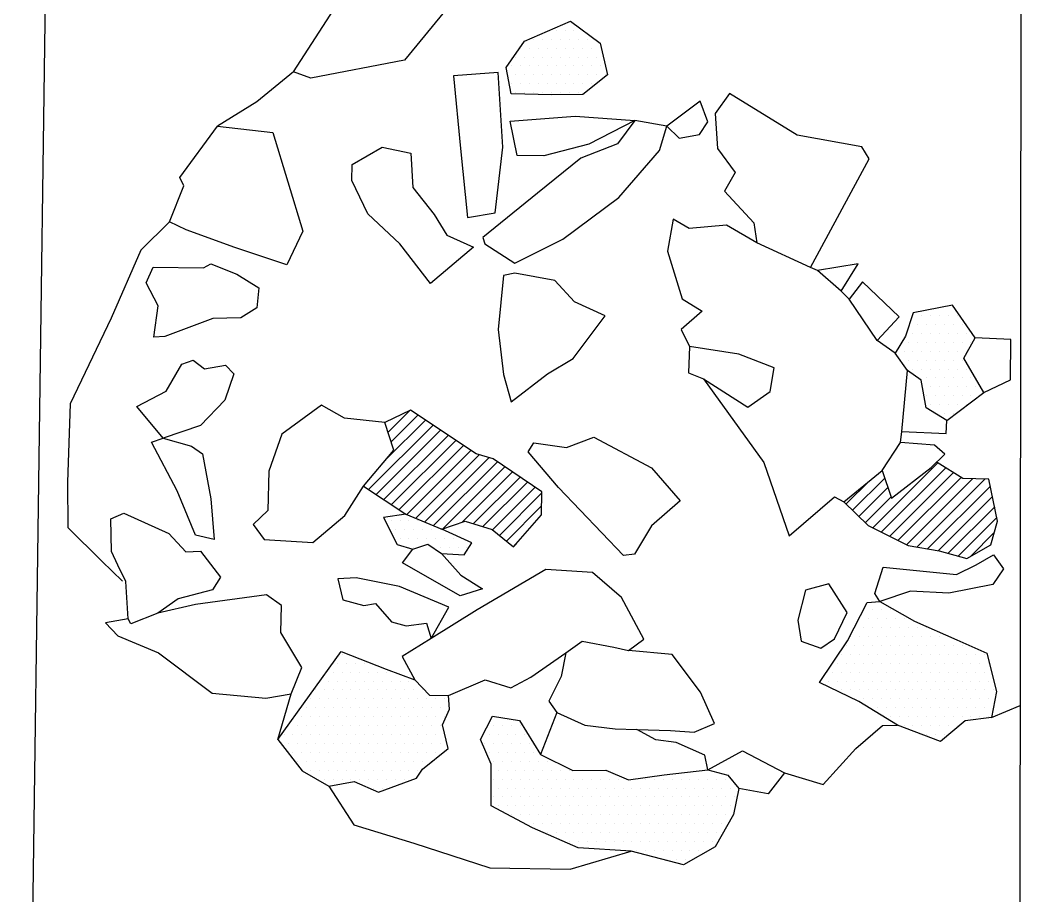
# Model space of a CAD drawing. Header units: metres. Extents: x 0.1 to 1.5, y -16.9 to -13.12.
# Drawn here: x 0.099 to 1.503, y -15.539 to -14.311 of the extents above; entities that cross this region are included whole.
import ezdxf

# ---------------------------------------------------------------- set-up
doc = ezdxf.new("R2010")
doc.units = ezdxf.units.M
doc.header["$LTSCALE"] = 25
doc.header["$MEASUREMENT"] = 0
doc.linetypes.add('STRICHPUNKTX2', pattern=[2, 1, -0.5, 0, -0.5])
doc.layers.get('0').update_dxf_attribs({"linetype": 'CONTINUOUS'})
for name, color, linetype in [('BEFUND', 1, 'CONTINUOUS'), ('BEFUNDSCHRAFF', 1, 'CONTINUOUS'), ('FEUER', 1, 'CONTINUOUS'), ('GRABUNGSGRENZE', 3, 'STRICHPUNKTX2'), ('STEINE', 4, 'CONTINUOUS'), ('STEINESCHRAFF', 4, 'CONTINUOUS')]:
    doc.layers.add(name, color=color, linetype=linetype)

# ---------------------------------------------------------------- blocks, each defined once
blk = doc.blocks.new('*X1')
at = {"color": 0}
for p, q in [((61.46, -1488.87), (64.52, -1485.81)), ((61.9, -1490.2), (65.62, -1486.48)), ((58.73, -1496.9), (67.75, -1487.89)), ((61.02, -1487.54), (61.08, -1487.48)), ((61.16, -1492.7), (66.68, -1487.18)), ((59.8, -1497.61), (68.81, -1488.59)), ((60.86, -1498.31), (69.87, -1489.3)), ((61.93, -1499.01), (70.93, -1490)), ((62.99, -1499.71), (72, -1490.71)), ((64.08, -1500.4), (73.06, -1491.41)), ((65.33, -1500.92), (74.22, -1492.03)), ((66.58, -1501.43), (75.58, -1492.43)), ((67.83, -1501.95), (76.77, -1493.01)), ((69.16, -1502.38), (77.83, -1493.72)), ((129.37, -1502.28), (138.49, -1493.16)), ((71.85, -1501.46), (78.88, -1494.43)), ((130.55, -1502.87), (139.58, -1493.84)), ((131.72, -1503.46), (140.66, -1494.52)), ((73.4, -1501.68), (79.94, -1495.14)), ((74.75, -1502.1), (81, -1495.85)), ((125.65, -1498.92), (128.94, -1495.64)), ((126.54, -1499.8), (131.04, -1495.31)), ((132.9, -1504.05), (141.75, -1495.2)), ((134.08, -1504.64), (143.33, -1495.39)), ((135.53, -1504.96), (145.05, -1495.44)), ((137.04, -1505.21), (145.84, -1496.41)), ((76.08, -1502.54), (82.05, -1496.56)), ((77.05, -1503.33), (83, -1497.38)), ((127.43, -1500.68), (131.49, -1496.62)), ((138.56, -1505.46), (146.15, -1497.88)), ((78.03, -1504.12), (82.97, -1499.18)), ((128.32, -1501.56), (131.94, -1497.94)), ((139.95, -1505.84), (146.45, -1499.34)), ((141.34, -1506.22), (146.76, -1500.8)), ((143.09, -1506.24), (146.39, -1502.94)), ((79, -1504.92), (79.38, -1504.54)), ((33.36, -1621.27), (37.57, -1617.06)), ((32.49, -1620.38), (35.4, -1617.47)), ((34.25, -1622.15), (38.16, -1618.23)), ((35.62, -1622.55), (38.75, -1619.41)), ((26.64, -1626.22), (30.54, -1622.33)), ((36.99, -1622.94), (37.59, -1622.34)), ((27.89, -1626.74), (30.88, -1623.75)), ((25.54, -1625.55), (25.9, -1625.19)), ((30.41, -1625.98), (31.23, -1625.17)), ((48.95, -1626.9), (50.39, -1625.46)), ((46.8, -1630.81), (51.12, -1626.49)), ((47.22, -1632.16), (51.85, -1627.53)), ((47.64, -1633.51), (52.58, -1628.56)), ((48.52, -1634.4), (53.31, -1629.6)), ((50.24, -1634.44), (54.05, -1630.64)), ((53.8, -1632.64), (54.78, -1631.67)), ((41.86, -1633.98), (42.54, -1633.3)), ((42.36, -1635.25), (43.74, -1633.87)), ((42.87, -1636.51), (44.4, -1634.97)), ((76.94, -1637.8), (79.4, -1635.33)), ((76.98, -1635.98), (78.63, -1634.33)), ((43.34, -1637.81), (45.07, -1636.08)), ((77.4, -1639.1), (80.17, -1636.33)), ((43.74, -1639.17), (45.74, -1637.18)), ((45, -1639.68), (46.4, -1638.28)), ((78.13, -1640.14), (80.94, -1637.33)), ((78.86, -1641.18), (80.79, -1639.25)), ((79.58, -1642.22), (80.62, -1641.18)), ((80.31, -1643.27), (80.46, -1643.11)), ((12.97, -1659.33), (16.82, -1655.49)), ((13.08, -1657.46), (14.06, -1656.48)), ((12.87, -1661.2), (16.32, -1657.75)), ((13.35, -1662.5), (15.83, -1660.01)), ((15.15, -1662.46), (15.33, -1662.28))]:
    blk.add_line(p, q, dxfattribs=at)
blk = doc.blocks.new('*X3')
at = {"color": 0}
for p, q in [((85, -1432.5), (85, -1432.5)), ((86.25, -1432.5), (86.25, -1432.5)), ((87.5, -1432.5), (87.5, -1432.5)), ((81.875, -1433.75), (81.875, -1433.75)), ((83.125, -1433.75), (83.125, -1433.75)), ((84.375, -1433.75), (84.375, -1433.75)), ((85.625, -1433.75), (85.625, -1433.75)), ((86.875, -1433.75), (86.875, -1433.75)), ((88.125, -1433.75), (88.125, -1433.75)), ((89.375, -1433.75), (89.375, -1433.75)), ((80, -1435), (80, -1435)), ((81.25, -1435), (81.25, -1435)), ((82.5, -1435), (82.5, -1435)), ((83.75, -1435), (83.75, -1435)), ((85, -1435), (85, -1435)), ((86.25, -1435), (86.25, -1435)), ((87.5, -1435), (87.5, -1435)), ((88.75, -1435), (88.75, -1435)), ((90, -1435), (90, -1435)), ((91.25, -1435), (91.25, -1435)), ((78.75, -1437.5), (78.75, -1437.5)), ((79.375, -1436.25), (79.375, -1436.25)), ((80, -1437.5), (80, -1437.5)), ((80.625, -1436.25), (80.625, -1436.25)), ((81.25, -1437.5), (81.25, -1437.5)), ((81.875, -1436.25), (81.875, -1436.25)), ((82.5, -1437.5), (82.5, -1437.5)), ((83.125, -1436.25), (83.125, -1436.25)), ((83.75, -1437.5), (83.75, -1437.5)), ((84.375, -1436.25), (84.375, -1436.25)), ((85, -1437.5), (85, -1437.5)), ((85.625, -1436.25), (85.625, -1436.25)), ((86.25, -1437.5), (86.25, -1437.5)), ((86.875, -1436.25), (86.875, -1436.25)), ((87.5, -1437.5), (87.5, -1437.5)), ((88.125, -1436.25), (88.125, -1436.25)), ((88.75, -1437.5), (88.75, -1437.5)), ((89.375, -1436.25), (89.375, -1436.25)), ((90, -1437.5), (90, -1437.5)), ((90.625, -1436.25), (90.625, -1436.25)), ((91.25, -1437.5), (91.25, -1437.5)), ((79.375, -1438.75), (79.375, -1438.75)), ((80.625, -1438.75), (80.625, -1438.75)), ((81.875, -1438.75), (81.875, -1438.75)), ((83.125, -1438.75), (83.125, -1438.75)), ((84.375, -1438.75), (84.375, -1438.75)), ((85.625, -1438.75), (85.625, -1438.75)), ((86.875, -1438.75), (86.875, -1438.75)), ((88.125, -1438.75), (88.125, -1438.75)), ((89.375, -1438.75), (89.375, -1438.75)), ((90.625, -1438.75), (90.625, -1438.75)), ((91.875, -1438.75), (91.875, -1438.75)), ((78.75, -1440), (78.75, -1440)), ((80, -1440), (80, -1440)), ((81.25, -1440), (81.25, -1440)), ((82.5, -1440), (82.5, -1440)), ((83.75, -1440), (83.75, -1440)), ((85, -1440), (85, -1440)), ((86.25, -1440), (86.25, -1440)), ((87.5, -1440), (87.5, -1440)), ((88.75, -1440), (88.75, -1440)), ((90, -1440), (90, -1440)), ((79.375, -1441.25), (79.375, -1441.25)), ((80.625, -1441.25), (80.625, -1441.25)), ((81.875, -1441.25), (81.875, -1441.25)), ((83.125, -1441.25), (83.125, -1441.25)), ((84.375, -1441.25), (84.375, -1441.25)), ((85.625, -1441.25), (85.625, -1441.25)), ((86.875, -1441.25), (86.875, -1441.25)), ((88.125, -1441.25), (88.125, -1441.25)), ((140.625, -1471.25), (140.625, -1471.25)), ((135, -1472.5), (135, -1472.5)), ((136.25, -1472.5), (136.25, -1472.5)), ((137.5, -1472.5), (137.5, -1472.5)), ((138.75, -1472.5), (138.75, -1472.5)), ((140, -1472.5), (140, -1472.5)), ((141.25, -1472.5), (141.25, -1472.5)), ((135.625, -1473.75), (135.625, -1473.75)), ((136.875, -1473.75), (136.875, -1473.75)), ((138.125, -1473.75), (138.125, -1473.75)), ((139.375, -1473.75), (139.375, -1473.75)), ((140.625, -1473.75), (140.625, -1473.75)), ((141.875, -1473.75), (141.875, -1473.75)), ((135, -1475), (135, -1475)), ((136.25, -1475), (136.25, -1475)), ((137.5, -1475), (137.5, -1475)), ((138.75, -1475), (138.75, -1475)), ((140, -1475), (140, -1475)), ((141.25, -1475), (141.25, -1475)), ((142.5, -1475), (142.5, -1475)), ((134.375, -1476.25), (134.375, -1476.25)), ((135.625, -1476.25), (135.625, -1476.25)), ((136.875, -1476.25), (136.875, -1476.25)), ((138.125, -1476.25), (138.125, -1476.25)), ((139.375, -1476.25), (139.375, -1476.25)), ((140.625, -1476.25), (140.625, -1476.25)), ((141.875, -1476.25), (141.875, -1476.25)), ((143.125, -1476.25), (143.125, -1476.25)), ((133.75, -1477.5), (133.75, -1477.5)), ((135, -1477.5), (135, -1477.5)), ((136.25, -1477.5), (136.25, -1477.5)), ((137.5, -1477.5), (137.5, -1477.5)), ((138.75, -1477.5), (138.75, -1477.5)), ((140, -1477.5), (140, -1477.5)), ((141.25, -1477.5), (141.25, -1477.5)), ((142.5, -1477.5), (142.5, -1477.5)), ((134.375, -1478.75), (134.375, -1478.75)), ((135.625, -1478.75), (135.625, -1478.75)), ((136.875, -1478.75), (136.875, -1478.75)), ((138.125, -1478.75), (138.125, -1478.75)), ((139.375, -1478.75), (139.375, -1478.75)), ((140.625, -1478.75), (140.625, -1478.75)), ((141.875, -1478.75), (141.875, -1478.75)), ((135, -1480), (135, -1480)), ((136.25, -1480), (136.25, -1480)), ((137.5, -1480), (137.5, -1480)), ((138.75, -1480), (138.75, -1480)), ((140, -1480), (140, -1480)), ((141.25, -1480), (141.25, -1480)), ((142.5, -1480), (142.5, -1480)), ((136.875, -1481.25), (136.875, -1481.25)), ((138.125, -1481.25), (138.125, -1481.25)), ((139.375, -1481.25), (139.375, -1481.25)), ((140.625, -1481.25), (140.625, -1481.25)), ((141.875, -1481.25), (141.875, -1481.25)), ((143.125, -1481.25), (143.125, -1481.25)), ((136.875, -1483.75), (136.875, -1483.75)), ((137.5, -1482.5), (137.5, -1482.5)), ((138.125, -1483.75), (138.125, -1483.75)), ((138.75, -1482.5), (138.75, -1482.5)), ((139.375, -1483.75), (139.375, -1483.75)), ((140, -1482.5), (140, -1482.5)), ((140.625, -1483.75), (140.625, -1483.75)), ((141.25, -1482.5), (141.25, -1482.5)), ((141.875, -1483.75), (141.875, -1483.75)), ((142.5, -1482.5), (142.5, -1482.5)), ((143.125, -1483.75), (143.125, -1483.75)), ((143.75, -1482.5), (143.75, -1482.5)), ((137.5, -1485), (137.5, -1485)), ((138.75, -1485), (138.75, -1485)), ((140, -1485), (140, -1485)), ((141.25, -1485), (141.25, -1485)), ((142.5, -1485), (142.5, -1485)), ((139.375, -1486.25), (139.375, -1486.25)), ((140.625, -1486.25), (140.625, -1486.25)), ((61.875, -1501.25), (61.875, -1501.25)), ((63.125, -1501.25), (63.125, -1501.25)), ((64.375, -1501.25), (64.375, -1501.25)), ((65.625, -1501.25), (65.625, -1501.25)), ((62.5, -1502.5), (62.5, -1502.5)), ((63.75, -1502.5), (63.75, -1502.5)), ((65, -1502.5), (65, -1502.5)), ((66.25, -1502.5), (66.25, -1502.5)), ((67.5, -1502.5), (67.5, -1502.5)), ((68.75, -1502.5), (68.75, -1502.5)), ((63.125, -1503.75), (63.125, -1503.75)), ((64.375, -1503.75), (64.375, -1503.75)), ((65.625, -1503.75), (65.625, -1503.75)), ((66.875, -1503.75), (66.875, -1503.75)), ((68.125, -1503.75), (68.125, -1503.75)), ((69.375, -1503.75), (69.375, -1503.75)), ((70.625, -1503.75), (70.625, -1503.75)), ((65, -1505), (65, -1505)), ((68.75, -1505), (68.75, -1505)), ((70, -1505), (70, -1505)), ((71.25, -1505), (71.25, -1505)), ((72.5, -1505), (72.5, -1505)), ((128.125, -1513.75), (128.125, -1513.75)), ((129.375, -1513.75), (129.375, -1513.75)), ((130.625, -1513.75), (130.625, -1513.75)), ((131.875, -1513.75), (131.875, -1513.75)), ((127.5, -1515), (127.5, -1515)), ((128.75, -1515), (128.75, -1515)), ((130, -1515), (130, -1515)), ((131.25, -1515), (131.25, -1515)), ((132.5, -1515), (132.5, -1515)), ((133.75, -1515), (133.75, -1515)), ((126.25, -1517.5), (126.25, -1517.5)), ((126.875, -1516.25), (126.875, -1516.25)), ((127.5, -1517.5), (127.5, -1517.5)), ((128.125, -1516.25), (128.125, -1516.25)), ((128.75, -1517.5), (128.75, -1517.5)), ((129.375, -1516.25), (129.375, -1516.25)), ((130, -1517.5), (130, -1517.5)), ((130.625, -1516.25), (130.625, -1516.25)), ((131.25, -1517.5), (131.25, -1517.5)), ((131.875, -1516.25), (131.875, -1516.25)), ((132.5, -1517.5), (132.5, -1517.5)), ((133.125, -1516.25), (133.125, -1516.25)), ((133.75, -1517.5), (133.75, -1517.5)), ((134.375, -1516.25), (134.375, -1516.25)), ((135, -1517.5), (135, -1517.5)), ((135.625, -1516.25), (135.625, -1516.25)), ((136.25, -1517.5), (136.25, -1517.5)), ((136.875, -1516.25), (136.875, -1516.25)), ((137.5, -1517.5), (137.5, -1517.5)), ((138.75, -1517.5), (138.75, -1517.5)), ((140, -1517.5), (140, -1517.5)), ((125.625, -1518.75), (125.625, -1518.75)), ((126.875, -1518.75), (126.875, -1518.75)), ((128.125, -1518.75), (128.125, -1518.75)), ((129.375, -1518.75), (129.375, -1518.75)), ((130.625, -1518.75), (130.625, -1518.75)), ((131.875, -1518.75), (131.875, -1518.75)), ((133.125, -1518.75), (133.125, -1518.75)), ((134.375, -1518.75), (134.375, -1518.75)), ((135.625, -1518.75), (135.625, -1518.75)), ((136.875, -1518.75), (136.875, -1518.75)), ((138.125, -1518.75), (138.125, -1518.75)), ((139.375, -1518.75), (139.375, -1518.75)), ((140.625, -1518.75), (140.625, -1518.75)), ((141.875, -1518.75), (141.875, -1518.75)), ((55, -1520), (55, -1520)), ((125, -1520), (125, -1520)), ((126.25, -1520), (126.25, -1520)), ((127.5, -1520), (127.5, -1520)), ((128.75, -1520), (128.75, -1520)), ((130, -1520), (130, -1520)), ((131.25, -1520), (131.25, -1520)), ((132.5, -1520), (132.5, -1520)), ((133.75, -1520), (133.75, -1520)), ((135, -1520), (135, -1520)), ((136.25, -1520), (136.25, -1520)), ((137.5, -1520), (137.5, -1520)), ((138.75, -1520), (138.75, -1520)), ((140, -1520), (140, -1520)), ((141.25, -1520), (141.25, -1520)), ((142.5, -1520), (142.5, -1520)), ((143.75, -1520), (143.75, -1520)), ((145, -1520), (145, -1520)), ((54.375, -1521.25), (54.375, -1521.25)), ((55.625, -1521.25), (55.625, -1521.25)), ((56.875, -1521.25), (56.875, -1521.25)), ((58.125, -1521.25), (58.125, -1521.25)), ((124.375, -1521.25), (124.375, -1521.25)), ((125.625, -1521.25), (125.625, -1521.25)), ((126.875, -1521.25), (126.875, -1521.25)), ((128.125, -1521.25), (128.125, -1521.25)), ((129.375, -1521.25), (129.375, -1521.25)), ((130.625, -1521.25), (130.625, -1521.25)), ((131.875, -1521.25), (131.875, -1521.25)), ((133.125, -1521.25), (133.125, -1521.25)), ((134.375, -1521.25), (134.375, -1521.25)), ((135.625, -1521.25), (135.625, -1521.25)), ((136.875, -1521.25), (136.875, -1521.25)), ((138.125, -1521.25), (138.125, -1521.25)), ((139.375, -1521.25), (139.375, -1521.25)), ((140.625, -1521.25), (140.625, -1521.25)), ((141.875, -1521.25), (141.875, -1521.25)), ((143.125, -1521.25), (143.125, -1521.25)), ((144.375, -1521.25), (144.375, -1521.25)), ((145.625, -1521.25), (145.625, -1521.25)), ((53.75, -1522.5), (53.75, -1522.5)), ((55, -1522.5), (55, -1522.5)), ((56.25, -1522.5), (56.25, -1522.5)), ((57.5, -1522.5), (57.5, -1522.5)), ((58.75, -1522.5), (58.75, -1522.5)), ((60, -1522.5), (60, -1522.5)), ((61.25, -1522.5), (61.25, -1522.5)), ((123.75, -1522.5), (123.75, -1522.5)), ((125, -1522.5), (125, -1522.5)), ((126.25, -1522.5), (126.25, -1522.5)), ((127.5, -1522.5), (127.5, -1522.5)), ((128.75, -1522.5), (128.75, -1522.5)), ((130, -1522.5), (130, -1522.5)), ((131.25, -1522.5), (131.25, -1522.5)), ((132.5, -1522.5), (132.5, -1522.5)), ((133.75, -1522.5), (133.75, -1522.5)), ((135, -1522.5), (135, -1522.5)), ((136.25, -1522.5), (136.25, -1522.5)), ((137.5, -1522.5), (137.5, -1522.5)), ((138.75, -1522.5), (138.75, -1522.5)), ((140, -1522.5), (140, -1522.5)), ((141.25, -1522.5), (141.25, -1522.5)), ((142.5, -1522.5), (142.5, -1522.5)), ((143.75, -1522.5), (143.75, -1522.5)), ((145, -1522.5), (145, -1522.5)), ((53.125, -1523.75), (53.125, -1523.75)), ((54.375, -1523.75), (54.375, -1523.75)), ((55.625, -1523.75), (55.625, -1523.75)), ((56.875, -1523.75), (56.875, -1523.75)), ((58.125, -1523.75), (58.125, -1523.75)), ((59.375, -1523.75), (59.375, -1523.75)), ((60.625, -1523.75), (60.625, -1523.75)), ((61.875, -1523.75), (61.875, -1523.75)), ((63.125, -1523.75), (63.125, -1523.75)), ((64.375, -1523.75), (64.375, -1523.75)), ((123.125, -1523.75), (123.125, -1523.75)), ((124.375, -1523.75), (124.375, -1523.75)), ((125.625, -1523.75), (125.625, -1523.75)), ((126.875, -1523.75), (126.875, -1523.75)), ((128.125, -1523.75), (128.125, -1523.75)), ((129.375, -1523.75), (129.375, -1523.75)), ((130.625, -1523.75), (130.625, -1523.75)), ((131.875, -1523.75), (131.875, -1523.75)), ((133.125, -1523.75), (133.125, -1523.75)), ((134.375, -1523.75), (134.375, -1523.75)), ((135.625, -1523.75), (135.625, -1523.75)), ((136.875, -1523.75), (136.875, -1523.75)), ((138.125, -1523.75), (138.125, -1523.75)), ((139.375, -1523.75), (139.375, -1523.75)), ((140.625, -1523.75), (140.625, -1523.75)), ((141.875, -1523.75), (141.875, -1523.75)), ((143.125, -1523.75), (143.125, -1523.75)), ((144.375, -1523.75), (144.375, -1523.75)), ((145.625, -1523.75), (145.625, -1523.75)), ((51.25, -1525), (51.25, -1525)), ((52.5, -1525), (52.5, -1525)), ((53.75, -1525), (53.75, -1525)), ((55, -1525), (55, -1525)), ((56.25, -1525), (56.25, -1525)), ((57.5, -1525), (57.5, -1525)), ((58.75, -1525), (58.75, -1525)), ((60, -1525), (60, -1525)), ((61.25, -1525), (61.25, -1525)), ((62.5, -1525), (62.5, -1525)), ((63.75, -1525), (63.75, -1525)), ((65, -1525), (65, -1525)), ((66.25, -1525), (66.25, -1525)), ((125, -1525), (125, -1525)), ((126.25, -1525), (126.25, -1525)), ((127.5, -1525), (127.5, -1525)), ((128.75, -1525), (128.75, -1525)), ((130, -1525), (130, -1525)), ((131.25, -1525), (131.25, -1525)), ((132.5, -1525), (132.5, -1525)), ((133.75, -1525), (133.75, -1525)), ((135, -1525), (135, -1525)), ((136.25, -1525), (136.25, -1525)), ((137.5, -1525), (137.5, -1525)), ((138.75, -1525), (138.75, -1525)), ((140, -1525), (140, -1525)), ((141.25, -1525), (141.25, -1525)), ((142.5, -1525), (142.5, -1525)), ((143.75, -1525), (143.75, -1525)), ((145, -1525), (145, -1525)), ((146.25, -1525), (146.25, -1525)), ((50.625, -1526.25), (50.625, -1526.25)), ((51.875, -1526.25), (51.875, -1526.25)), ((53.125, -1526.25), (53.125, -1526.25)), ((54.375, -1526.25), (54.375, -1526.25)), ((55.625, -1526.25), (55.625, -1526.25)), ((56.875, -1526.25), (56.875, -1526.25)), ((58.125, -1526.25), (58.125, -1526.25)), ((59.375, -1526.25), (59.375, -1526.25)), ((60.625, -1526.25), (60.625, -1526.25)), ((61.875, -1526.25), (61.875, -1526.25)), ((63.125, -1526.25), (63.125, -1526.25)), ((64.375, -1526.25), (64.375, -1526.25)), ((65.625, -1526.25), (65.625, -1526.25)), ((66.875, -1526.25), (66.875, -1526.25)), ((68.125, -1526.25), (68.125, -1526.25)), ((69.375, -1526.25), (69.375, -1526.25)), ((126.875, -1526.25), (126.875, -1526.25)), ((128.125, -1526.25), (128.125, -1526.25)), ((129.375, -1526.25), (129.375, -1526.25)), ((130.625, -1526.25), (130.625, -1526.25)), ((131.875, -1526.25), (131.875, -1526.25)), ((133.125, -1526.25), (133.125, -1526.25)), ((134.375, -1526.25), (134.375, -1526.25)), ((135.625, -1526.25), (135.625, -1526.25)), ((136.875, -1526.25), (136.875, -1526.25)), ((138.125, -1526.25), (138.125, -1526.25)), ((139.375, -1526.25), (139.375, -1526.25)), ((140.625, -1526.25), (140.625, -1526.25)), ((141.875, -1526.25), (141.875, -1526.25)), ((143.125, -1526.25), (143.125, -1526.25)), ((144.375, -1526.25), (144.375, -1526.25)), ((145.625, -1526.25), (145.625, -1526.25)), ((49.375, -1528.75), (49.375, -1528.75)), ((50, -1527.5), (50, -1527.5)), ((50.625, -1528.75), (50.625, -1528.75)), ((51.25, -1527.5), (51.25, -1527.5)), ((51.875, -1528.75), (51.875, -1528.75)), ((52.5, -1527.5), (52.5, -1527.5)), ((53.125, -1528.75), (53.125, -1528.75)), ((53.75, -1527.5), (53.75, -1527.5)), ((54.375, -1528.75), (54.375, -1528.75)), ((55, -1527.5), (55, -1527.5)), ((55.625, -1528.75), (55.625, -1528.75)), ((56.25, -1527.5), (56.25, -1527.5)), ((56.875, -1528.75), (56.875, -1528.75)), ((57.5, -1527.5), (57.5, -1527.5)), ((58.125, -1528.75), (58.125, -1528.75)), ((58.75, -1527.5), (58.75, -1527.5)), ((59.375, -1528.75), (59.375, -1528.75)), ((60, -1527.5), (60, -1527.5)), ((60.625, -1528.75), (60.625, -1528.75)), ((61.25, -1527.5), (61.25, -1527.5)), ((61.875, -1528.75), (61.875, -1528.75)), ((62.5, -1527.5), (62.5, -1527.5)), ((63.125, -1528.75), (63.125, -1528.75)), ((63.75, -1527.5), (63.75, -1527.5)), ((64.375, -1528.75), (64.375, -1528.75)), ((65, -1527.5), (65, -1527.5)), ((65.625, -1528.75), (65.625, -1528.75)), ((66.25, -1527.5), (66.25, -1527.5)), ((66.875, -1528.75), (66.875, -1528.75)), ((67.5, -1527.5), (67.5, -1527.5)), ((68.125, -1528.75), (68.125, -1528.75)), ((68.75, -1527.5), (68.75, -1527.5)), ((69.375, -1528.75), (69.375, -1528.75)), ((70, -1527.5), (70, -1527.5)), ((130, -1527.5), (130, -1527.5)), ((131.25, -1527.5), (131.25, -1527.5)), ((131.875, -1528.75), (131.875, -1528.75)), ((132.5, -1527.5), (132.5, -1527.5)), ((133.125, -1528.75), (133.125, -1528.75)), ((133.75, -1527.5), (133.75, -1527.5)), ((134.375, -1528.75), (134.375, -1528.75)), ((135, -1527.5), (135, -1527.5)), ((135.625, -1528.75), (135.625, -1528.75)), ((136.25, -1527.5), (136.25, -1527.5)), ((136.875, -1528.75), (136.875, -1528.75)), ((137.5, -1527.5), (137.5, -1527.5)), ((138.125, -1528.75), (138.125, -1528.75)), ((138.75, -1527.5), (138.75, -1527.5)), ((139.375, -1528.75), (139.375, -1528.75)), ((140, -1527.5), (140, -1527.5)), ((140.625, -1528.75), (140.625, -1528.75)), ((141.25, -1527.5), (141.25, -1527.5)), ((141.875, -1528.75), (141.875, -1528.75)), ((142.5, -1527.5), (142.5, -1527.5)), ((143.125, -1528.75), (143.125, -1528.75)), ((143.75, -1527.5), (143.75, -1527.5)), ((144.375, -1528.75), (144.375, -1528.75)), ((145, -1527.5), (145, -1527.5)), ((145.625, -1528.75), (145.625, -1528.75)), ((47.5, -1530), (47.5, -1530)), ((48.75, -1530), (48.75, -1530)), ((50, -1530), (50, -1530)), ((51.25, -1530), (51.25, -1530)), ((52.5, -1530), (52.5, -1530)), ((53.75, -1530), (53.75, -1530)), ((55, -1530), (55, -1530)), ((56.25, -1530), (56.25, -1530)), ((57.5, -1530), (57.5, -1530)), ((58.75, -1530), (58.75, -1530)), ((60, -1530), (60, -1530)), ((61.25, -1530), (61.25, -1530)), ((62.5, -1530), (62.5, -1530)), ((63.75, -1530), (63.75, -1530)), ((65, -1530), (65, -1530)), ((66.25, -1530), (66.25, -1530)), ((67.5, -1530), (67.5, -1530)), ((68.75, -1530), (68.75, -1530)), ((76.25, -1530), (76.25, -1530)), ((77.5, -1530), (77.5, -1530)), ((78.75, -1530), (78.75, -1530)), ((80, -1530), (80, -1530)), ((133.75, -1530), (133.75, -1530)), ((135, -1530), (135, -1530)), ((136.25, -1530), (136.25, -1530)), ((137.5, -1530), (137.5, -1530)), ((138.75, -1530), (138.75, -1530)), ((140, -1530), (140, -1530)), ((141.25, -1530), (141.25, -1530)), ((46.875, -1531.25), (46.875, -1531.25)), ((48.125, -1531.25), (48.125, -1531.25)), ((49.375, -1531.25), (49.375, -1531.25)), ((50.625, -1531.25), (50.625, -1531.25)), ((51.875, -1531.25), (51.875, -1531.25)), ((53.125, -1531.25), (53.125, -1531.25)), ((54.375, -1531.25), (54.375, -1531.25)), ((55.625, -1531.25), (55.625, -1531.25)), ((56.875, -1531.25), (56.875, -1531.25)), ((58.125, -1531.25), (58.125, -1531.25)), ((59.375, -1531.25), (59.375, -1531.25)), ((60.625, -1531.25), (60.625, -1531.25)), ((61.875, -1531.25), (61.875, -1531.25)), ((63.125, -1531.25), (63.125, -1531.25)), ((64.375, -1531.25), (64.375, -1531.25)), ((65.625, -1531.25), (65.625, -1531.25)), ((66.875, -1531.25), (66.875, -1531.25)), ((68.125, -1531.25), (68.125, -1531.25)), ((69.375, -1531.25), (69.375, -1531.25)), ((75.625, -1531.25), (75.625, -1531.25)), ((76.875, -1531.25), (76.875, -1531.25)), ((78.125, -1531.25), (78.125, -1531.25)), ((79.375, -1531.25), (79.375, -1531.25)), ((80.625, -1531.25), (80.625, -1531.25)), ((136.875, -1531.25), (136.875, -1531.25)), ((138.125, -1531.25), (138.125, -1531.25)), ((139.375, -1531.25), (139.375, -1531.25)), ((47.5, -1532.5), (47.5, -1532.5)), ((48.75, -1532.5), (48.75, -1532.5)), ((50, -1532.5), (50, -1532.5)), ((51.25, -1532.5), (51.25, -1532.5)), ((52.5, -1532.5), (52.5, -1532.5)), ((53.75, -1532.5), (53.75, -1532.5)), ((55, -1532.5), (55, -1532.5)), ((56.25, -1532.5), (56.25, -1532.5)), ((57.5, -1532.5), (57.5, -1532.5)), ((58.75, -1532.5), (58.75, -1532.5)), ((60, -1532.5), (60, -1532.5)), ((61.25, -1532.5), (61.25, -1532.5)), ((62.5, -1532.5), (62.5, -1532.5)), ((63.75, -1532.5), (63.75, -1532.5)), ((65, -1532.5), (65, -1532.5)), ((66.25, -1532.5), (66.25, -1532.5)), ((67.5, -1532.5), (67.5, -1532.5)), ((68.75, -1532.5), (68.75, -1532.5)), ((75, -1532.5), (75, -1532.5)), ((76.25, -1532.5), (76.25, -1532.5)), ((77.5, -1532.5), (77.5, -1532.5)), ((78.75, -1532.5), (78.75, -1532.5)), ((80, -1532.5), (80, -1532.5)), ((81.25, -1532.5), (81.25, -1532.5)), ((48.125, -1533.75), (48.125, -1533.75)), ((49.375, -1533.75), (49.375, -1533.75)), ((50.625, -1533.75), (50.625, -1533.75)), ((51.875, -1533.75), (51.875, -1533.75)), ((53.125, -1533.75), (53.125, -1533.75)), ((54.375, -1533.75), (54.375, -1533.75)), ((55.625, -1533.75), (55.625, -1533.75)), ((56.875, -1533.75), (56.875, -1533.75)), ((58.125, -1533.75), (58.125, -1533.75)), ((59.375, -1533.75), (59.375, -1533.75)), ((60.625, -1533.75), (60.625, -1533.75)), ((61.875, -1533.75), (61.875, -1533.75)), ((63.125, -1533.75), (63.125, -1533.75)), ((64.375, -1533.75), (64.375, -1533.75)), ((65.625, -1533.75), (65.625, -1533.75)), ((66.875, -1533.75), (66.875, -1533.75)), ((68.125, -1533.75), (68.125, -1533.75)), ((75.625, -1533.75), (75.625, -1533.75)), ((76.875, -1533.75), (76.875, -1533.75)), ((78.125, -1533.75), (78.125, -1533.75)), ((79.375, -1533.75), (79.375, -1533.75)), ((80.625, -1533.75), (80.625, -1533.75)), ((81.875, -1533.75), (81.875, -1533.75)), ((48.75, -1535), (48.75, -1535)), ((50, -1535), (50, -1535)), ((51.25, -1535), (51.25, -1535)), ((52.5, -1535), (52.5, -1535)), ((53.75, -1535), (53.75, -1535)), ((55, -1535), (55, -1535)), ((56.25, -1535), (56.25, -1535)), ((57.5, -1535), (57.5, -1535)), ((58.75, -1535), (58.75, -1535)), ((60, -1535), (60, -1535)), ((61.25, -1535), (61.25, -1535)), ((62.5, -1535), (62.5, -1535)), ((63.75, -1535), (63.75, -1535)), ((65, -1535), (65, -1535)), ((66.25, -1535), (66.25, -1535)), ((67.5, -1535), (67.5, -1535)), ((76.25, -1535), (76.25, -1535)), ((77.5, -1535), (77.5, -1535)), ((78.75, -1535), (78.75, -1535)), ((80, -1535), (80, -1535)), ((81.25, -1535), (81.25, -1535)), ((82.5, -1535), (82.5, -1535)), ((83.75, -1535), (83.75, -1535)), ((49.375, -1536.25), (49.375, -1536.25)), ((50.625, -1536.25), (50.625, -1536.25)), ((51.875, -1536.25), (51.875, -1536.25)), ((53.125, -1536.25), (53.125, -1536.25)), ((54.375, -1536.25), (54.375, -1536.25)), ((55.625, -1536.25), (55.625, -1536.25)), ((56.875, -1536.25), (56.875, -1536.25)), ((58.125, -1536.25), (58.125, -1536.25)), ((59.375, -1536.25), (59.375, -1536.25)), ((60.625, -1536.25), (60.625, -1536.25)), ((61.875, -1536.25), (61.875, -1536.25)), ((63.125, -1536.25), (63.125, -1536.25)), ((64.375, -1536.25), (64.375, -1536.25)), ((65.625, -1536.25), (65.625, -1536.25)), ((76.875, -1536.25), (76.875, -1536.25)), ((78.125, -1536.25), (78.125, -1536.25)), ((79.375, -1536.25), (79.375, -1536.25)), ((80.625, -1536.25), (80.625, -1536.25)), ((81.875, -1536.25), (81.875, -1536.25)), ((83.125, -1536.25), (83.125, -1536.25)), ((84.375, -1536.25), (84.375, -1536.25)), ((85.625, -1536.25), (85.625, -1536.25)), ((86.875, -1536.25), (86.875, -1536.25)), ((52.5, -1537.5), (52.5, -1537.5)), ((53.75, -1537.5), (53.75, -1537.5)), ((55, -1537.5), (55, -1537.5)), ((56.25, -1537.5), (56.25, -1537.5)), ((57.5, -1537.5), (57.5, -1537.5)), ((58.75, -1537.5), (58.75, -1537.5)), ((60, -1537.5), (60, -1537.5)), ((61.25, -1537.5), (61.25, -1537.5)), ((62.5, -1537.5), (62.5, -1537.5)), ((63.75, -1537.5), (63.75, -1537.5)), ((65, -1537.5), (65, -1537.5)), ((76.25, -1537.5), (76.25, -1537.5)), ((77.5, -1537.5), (77.5, -1537.5)), ((78.75, -1537.5), (78.75, -1537.5)), ((80, -1537.5), (80, -1537.5)), ((81.25, -1537.5), (81.25, -1537.5)), ((82.5, -1537.5), (82.5, -1537.5)), ((83.75, -1537.5), (83.75, -1537.5)), ((85, -1537.5), (85, -1537.5)), ((86.25, -1537.5), (86.25, -1537.5)), ((87.5, -1537.5), (87.5, -1537.5)), ((88.75, -1537.5), (88.75, -1537.5)), ((90, -1537.5), (90, -1537.5)), ((91.25, -1537.5), (91.25, -1537.5)), ((92.5, -1537.5), (92.5, -1537.5)), ((93.75, -1537.5), (93.75, -1537.5)), ((96.25, -1537.5), (96.25, -1537.5)), ((97.5, -1537.5), (97.5, -1537.5)), ((98.75, -1537.5), (98.75, -1537.5)), ((100, -1537.5), (100, -1537.5)), ((101.25, -1537.5), (101.25, -1537.5)), ((102.5, -1537.5), (102.5, -1537.5)), ((103.75, -1537.5), (103.75, -1537.5)), ((105, -1537.5), (105, -1537.5)), ((106.25, -1537.5), (106.25, -1537.5)), ((107.5, -1537.5), (107.5, -1537.5)), ((108.75, -1537.5), (108.75, -1537.5)), ((59.375, -1538.75), (59.375, -1538.75)), ((60.625, -1538.75), (60.625, -1538.75)), ((76.25, -1540), (76.25, -1540)), ((76.875, -1538.75), (76.875, -1538.75)), ((77.5, -1540), (77.5, -1540)), ((78.125, -1538.75), (78.125, -1538.75)), ((78.75, -1540), (78.75, -1540)), ((79.375, -1538.75), (79.375, -1538.75)), ((80, -1540), (80, -1540)), ((80.625, -1538.75), (80.625, -1538.75)), ((81.25, -1540), (81.25, -1540)), ((81.875, -1538.75), (81.875, -1538.75)), ((82.5, -1540), (82.5, -1540)), ((83.125, -1538.75), (83.125, -1538.75)), ((83.75, -1540), (83.75, -1540)), ((84.375, -1538.75), (84.375, -1538.75)), ((85, -1540), (85, -1540)), ((85.625, -1538.75), (85.625, -1538.75)), ((86.25, -1540), (86.25, -1540)), ((86.875, -1538.75), (86.875, -1538.75)), ((87.5, -1540), (87.5, -1540)), ((88.125, -1538.75), (88.125, -1538.75)), ((88.75, -1540), (88.75, -1540)), ((89.375, -1538.75), (89.375, -1538.75)), ((90, -1540), (90, -1540)), ((90.625, -1538.75), (90.625, -1538.75)), ((91.25, -1540), (91.25, -1540)), ((91.875, -1538.75), (91.875, -1538.75)), ((92.5, -1540), (92.5, -1540)), ((93.125, -1538.75), (93.125, -1538.75)), ((93.75, -1540), (93.75, -1540)), ((94.375, -1538.75), (94.375, -1538.75)), ((95, -1540), (95, -1540)), ((95.625, -1538.75), (95.625, -1538.75)), ((96.25, -1540), (96.25, -1540)), ((96.875, -1538.75), (96.875, -1538.75)), ((97.5, -1540), (97.5, -1540)), ((98.125, -1538.75), (98.125, -1538.75)), ((98.75, -1540), (98.75, -1540)), ((99.375, -1538.75), (99.375, -1538.75)), ((100, -1540), (100, -1540)), ((100.625, -1538.75), (100.625, -1538.75)), ((101.25, -1540), (101.25, -1540)), ((101.875, -1538.75), (101.875, -1538.75)), ((102.5, -1540), (102.5, -1540)), ((103.125, -1538.75), (103.125, -1538.75)), ((103.75, -1540), (103.75, -1540)), ((104.375, -1538.75), (104.375, -1538.75)), ((105, -1540), (105, -1540)), ((105.625, -1538.75), (105.625, -1538.75)), ((106.25, -1540), (106.25, -1540)), ((106.875, -1538.75), (106.875, -1538.75)), ((107.5, -1540), (107.5, -1540)), ((108.125, -1538.75), (108.125, -1538.75)), ((108.75, -1540), (108.75, -1540)), ((109.375, -1538.75), (109.375, -1538.75)), ((110, -1540), (110, -1540)), ((76.875, -1541.25), (76.875, -1541.25)), ((78.125, -1541.25), (78.125, -1541.25)), ((79.375, -1541.25), (79.375, -1541.25)), ((80.625, -1541.25), (80.625, -1541.25)), ((81.875, -1541.25), (81.875, -1541.25)), ((83.125, -1541.25), (83.125, -1541.25)), ((84.375, -1541.25), (84.375, -1541.25)), ((85.625, -1541.25), (85.625, -1541.25)), ((86.875, -1541.25), (86.875, -1541.25)), ((88.125, -1541.25), (88.125, -1541.25)), ((89.375, -1541.25), (89.375, -1541.25)), ((90.625, -1541.25), (90.625, -1541.25)), ((91.875, -1541.25), (91.875, -1541.25)), ((93.125, -1541.25), (93.125, -1541.25)), ((94.375, -1541.25), (94.375, -1541.25)), ((95.625, -1541.25), (95.625, -1541.25)), ((96.875, -1541.25), (96.875, -1541.25)), ((98.125, -1541.25), (98.125, -1541.25)), ((99.375, -1541.25), (99.375, -1541.25)), ((100.625, -1541.25), (100.625, -1541.25)), ((101.875, -1541.25), (101.875, -1541.25)), ((103.125, -1541.25), (103.125, -1541.25)), ((104.375, -1541.25), (104.375, -1541.25)), ((105.625, -1541.25), (105.625, -1541.25)), ((106.875, -1541.25), (106.875, -1541.25)), ((108.125, -1541.25), (108.125, -1541.25)), ((109.375, -1541.25), (109.375, -1541.25)), ((78.75, -1542.5), (78.75, -1542.5)), ((80, -1542.5), (80, -1542.5)), ((81.25, -1542.5), (81.25, -1542.5)), ((82.5, -1542.5), (82.5, -1542.5)), ((83.75, -1542.5), (83.75, -1542.5)), ((85, -1542.5), (85, -1542.5)), ((86.25, -1542.5), (86.25, -1542.5)), ((87.5, -1542.5), (87.5, -1542.5)), ((88.75, -1542.5), (88.75, -1542.5)), ((90, -1542.5), (90, -1542.5)), ((91.25, -1542.5), (91.25, -1542.5)), ((92.5, -1542.5), (92.5, -1542.5)), ((93.75, -1542.5), (93.75, -1542.5)), ((95, -1542.5), (95, -1542.5)), ((96.25, -1542.5), (96.25, -1542.5)), ((97.5, -1542.5), (97.5, -1542.5)), ((98.75, -1542.5), (98.75, -1542.5)), ((100, -1542.5), (100, -1542.5)), ((101.25, -1542.5), (101.25, -1542.5)), ((102.5, -1542.5), (102.5, -1542.5)), ((103.75, -1542.5), (103.75, -1542.5)), ((105, -1542.5), (105, -1542.5)), ((106.25, -1542.5), (106.25, -1542.5)), ((107.5, -1542.5), (107.5, -1542.5)), ((108.75, -1542.5), (108.75, -1542.5)), ((80.625, -1543.75), (80.625, -1543.75)), ((81.875, -1543.75), (81.875, -1543.75)), ((83.125, -1543.75), (83.125, -1543.75)), ((84.375, -1543.75), (84.375, -1543.75)), ((85.625, -1543.75), (85.625, -1543.75)), ((86.875, -1543.75), (86.875, -1543.75)), ((88.125, -1543.75), (88.125, -1543.75)), ((89.375, -1543.75), (89.375, -1543.75)), ((90.625, -1543.75), (90.625, -1543.75)), ((91.875, -1543.75), (91.875, -1543.75)), ((93.125, -1543.75), (93.125, -1543.75)), ((94.375, -1543.75), (94.375, -1543.75)), ((95.625, -1543.75), (95.625, -1543.75)), ((96.875, -1543.75), (96.875, -1543.75)), ((98.125, -1543.75), (98.125, -1543.75)), ((99.375, -1543.75), (99.375, -1543.75)), ((100.625, -1543.75), (100.625, -1543.75)), ((101.875, -1543.75), (101.875, -1543.75)), ((103.125, -1543.75), (103.125, -1543.75)), ((104.375, -1543.75), (104.375, -1543.75)), ((105.625, -1543.75), (105.625, -1543.75)), ((106.875, -1543.75), (106.875, -1543.75)), ((108.125, -1543.75), (108.125, -1543.75)), ((83.75, -1545), (83.75, -1545)), ((85, -1545), (85, -1545)), ((86.25, -1545), (86.25, -1545)), ((87.5, -1545), (87.5, -1545)), ((88.75, -1545), (88.75, -1545)), ((90, -1545), (90, -1545)), ((91.25, -1545), (91.25, -1545)), ((92.5, -1545), (92.5, -1545)), ((93.75, -1545), (93.75, -1545)), ((95, -1545), (95, -1545)), ((96.25, -1545), (96.25, -1545)), ((97.5, -1545), (97.5, -1545)), ((98.75, -1545), (98.75, -1545)), ((100, -1545), (100, -1545)), ((101.25, -1545), (101.25, -1545)), ((102.5, -1545), (102.5, -1545)), ((103.75, -1545), (103.75, -1545)), ((105, -1545), (105, -1545)), ((106.25, -1545), (106.25, -1545)), ((107.5, -1545), (107.5, -1545)), ((86.875, -1546.25), (86.875, -1546.25)), ((88.125, -1546.25), (88.125, -1546.25)), ((89.375, -1546.25), (89.375, -1546.25)), ((90.625, -1546.25), (90.625, -1546.25)), ((91.875, -1546.25), (91.875, -1546.25)), ((93.125, -1546.25), (93.125, -1546.25)), ((94.375, -1546.25), (94.375, -1546.25)), ((95.625, -1546.25), (95.625, -1546.25)), ((96.875, -1546.25), (96.875, -1546.25)), ((98.125, -1546.25), (98.125, -1546.25)), ((99.375, -1546.25), (99.375, -1546.25)), ((100.625, -1546.25), (100.625, -1546.25)), ((101.875, -1546.25), (101.875, -1546.25)), ((103.125, -1546.25), (103.125, -1546.25)), ((104.375, -1546.25), (104.375, -1546.25)), ((105.625, -1546.25), (105.625, -1546.25)), ((106.875, -1546.25), (106.875, -1546.25)), ((93.75, -1547.5), (93.75, -1547.5)), ((95, -1547.5), (95, -1547.5)), ((96.25, -1547.5), (96.25, -1547.5)), ((97.5, -1547.5), (97.5, -1547.5)), ((98.75, -1547.5), (98.75, -1547.5)), ((100, -1547.5), (100, -1547.5)), ((101.25, -1547.5), (101.25, -1547.5)), ((102.5, -1547.5), (102.5, -1547.5)), ((103.75, -1547.5), (103.75, -1547.5)), ((105, -1547.5), (105, -1547.5)), ((106.25, -1547.5), (106.25, -1547.5)), ((100.625, -1548.75), (100.625, -1548.75)), ((101.875, -1548.75), (101.875, -1548.75)), ((103.125, -1548.75), (103.125, -1548.75))]:
    blk.add_line(p, q, dxfattribs=at)

msp = doc.modelspace()

# ---------------------------------------------------------------- linework, layer by layer
at = {"layer": 'BEFUND'}
for points in [[(0.4821, -14.3832), (0.4306, -14.4254), (0.3756, -14.4595)], [(0.3083, -14.5934), (0.2681, -14.6331), (0.2263, -14.7288), (0.1692, -14.8489), (0.1655, -14.9584), (0.166, -15.0221), (0.2133, -15.0695), (0.2424, -15.0975)], [(1.17, -15.3663), (1.224, -15.3826), (1.2698, -15.3323), (1.3075, -15.2997), (1.3075, -15.2997), (1.3284, -15.2992)], [(0.5314, -15.3848), (0.5665, -15.4393), (0.6506, -15.4648), (0.757, -15.4995), (0.8695, -15.5011), (0.9551, -15.4762)]]:
    msp.add_lwpolyline(points, dxfattribs=at)
at = {"layer": 'BEFUNDSCHRAFF'}
for points in [[(0.4602, -15.3196), (0.4785, -15.2555)], [(1.4598, -15.2886), (1.5001, -15.2718)]]:
    msp.add_lwpolyline(points, dxfattribs=at)
at = {"layer": 'GRABUNGSGRENZE'}
for points in [[(0.0988, -16.8868), (0.1507, -13.1155)], [(1.5027, -13.1157), (1.4982, -16.8952)]]:
    msp.add_lwpolyline(points, dxfattribs=at)
at = {"layer": 'STEINE'}
for points in [[(0.4821, -14.3832), (0.559, -14.2635), (0.6349, -14.1836), (0.6518, -14.1348), (0.6818, -14.1261), (0.6925, -14.1063), (0.7872, -14.1048), (0.7969, -14.1333), (0.75, -14.175), (0.7291, -14.2071), (0.7367, -14.2458), (0.6374, -14.367), (0.5065, -14.3923), (0.4821, -14.3832)], [(0.7871, -14.4139), (0.78, -14.3772), (0.8059, -14.3401), (0.8701, -14.3121), (0.9119, -14.3432), (0.922, -14.3875), (0.8874, -14.415), (0.8441, -14.4154), (0.7871, -14.4139)], [(0.7259, -14.5875), (0.7646, -14.5809), (0.7753, -14.4887), (0.7688, -14.3843), (0.7061, -14.3889), (0.7162, -14.4907), (0.7259, -14.5875)], [(1.2065, -14.6575), (1.2886, -14.5053), (1.2784, -14.4885), (1.1878, -14.4721), (1.0931, -14.4135), (1.0727, -14.4415), (1.0763, -14.4909), (1.1007, -14.5245), (1.0859, -14.5505), (1.1271, -14.5948), (1.1312, -14.6228)], [(1.0223, -14.4761), (1.0508, -14.4711), (1.0625, -14.4532), (1.0519, -14.4242), (1.005, -14.4593), (1.0223, -14.4761)], [(0.7952, -14.5005), (0.7855, -14.4526), (0.8767, -14.4455), (0.9602, -14.4517), (0.896, -14.4847), (0.8329, -14.501), (0.7952, -14.5005)], [(0.3083, -14.5934), (0.3282, -14.543), (0.3226, -14.5313), (0.3756, -14.4595), (0.453, -14.4682), (0.4952, -14.6067), (0.4728, -14.6541), (0.3999, -14.6296), (0.3317, -14.6046), (0.3083, -14.5934)], [(0.7503, -14.6242), (0.792, -14.6517), (0.8593, -14.6181), (0.9377, -14.5596), (0.9948, -14.4934), (1.005, -14.4593), (0.9602, -14.4517), (0.9362, -14.4842), (0.8848, -14.5041), (0.8237, -14.5534), (0.7472, -14.6155), (0.7503, -14.6242)], [(0.564, -14.5131), (0.6063, -14.4891), (0.6465, -14.4973), (0.649, -14.5452), (0.679, -14.5834), (0.6968, -14.6124), (0.734, -14.6293), (0.6739, -14.6801), (0.6311, -14.6246), (0.5863, -14.5823), (0.5635, -14.5355), (0.564, -14.5131)], [(1.0567, -14.8138), (1.1412, -14.9309), (1.1763, -15.0338), (1.24, -14.9794), (1.2532, -14.986), (1.3067, -14.9422), (1.3327, -14.903), (1.3342, -14.8877), (1.3424, -14.8022), (1.3251, -14.7777), (1.2997, -14.7599), (1.2605, -14.7018), (1.2493, -14.6906), (1.2162, -14.6616), (1.2065, -14.6575), (1.1312, -14.6228), (1.0889, -14.5984), (1.0365, -14.6029), (1.0141, -14.5897), (1.0059, -14.6345), (1.0268, -14.7017), (1.0548, -14.719), (1.0252, -14.7445), (1.0369, -14.7684)], [(0.2863, -14.7553), (0.2925, -14.7115), (0.2757, -14.6789), (0.2854, -14.657), (0.3561, -14.6581), (0.3663, -14.6525), (0.4025, -14.6668), (0.4335, -14.6861), (0.4305, -14.7141), (0.408, -14.7284), (0.3688, -14.7289), (0.3016, -14.7543), (0.2863, -14.7553)], [(1.2493, -14.6906), (1.2733, -14.6525), (1.2162, -14.6616)], [(0.7762, -14.669), (0.7686, -14.7444), (0.7762, -14.8075), (0.7868, -14.8462), (0.8378, -14.8065), (0.874, -14.7851), (0.9188, -14.7256), (0.8755, -14.7057), (0.848, -14.6757), (0.792, -14.6654), (0.7762, -14.669)], [(1.2997, -14.7599), (1.3308, -14.7268), (1.2793, -14.6779), (1.2605, -14.7018)], [(1.3974, -14.872), (1.4493, -14.8328), (1.4214, -14.7849), (1.4372, -14.7564), (1.4056, -14.7106), (1.3501, -14.7212), (1.3394, -14.7538), (1.3251, -14.7777)], [(1.0369, -14.7684), (1.0354, -14.8051), (1.0567, -14.8138), (1.1188, -14.8535), (1.1499, -14.8316), (1.1555, -14.7985), (1.1062, -14.7792), (1.0369, -14.7684)], [(1.4493, -14.8328), (1.4865, -14.815), (1.4871, -14.7585), (1.4372, -14.7564)], [(0.2995, -14.8969), (0.2623, -14.8526), (0.3036, -14.8312), (0.3255, -14.793), (0.3413, -14.7874), (0.3571, -14.7996), (0.3866, -14.7946), (0.3983, -14.8068), (0.3856, -14.8435), (0.3519, -14.8791), (0.2995, -14.8969)], [(1.3342, -14.8877), (1.3964, -14.8903), (1.3974, -14.872), (1.3684, -14.8542), (1.3613, -14.8154), (1.3424, -14.8022)], [(0.441, -15.039), (0.5092, -15.0431), (0.554, -15.0055), (0.58, -14.9642), (0.6228, -14.9138), (0.6101, -14.8751), (0.5536, -14.869), (0.521, -14.8507), (0.4655, -14.8914), (0.4476, -14.9433), (0.4461, -14.9983), (0.4257, -15.0181), (0.441, -15.039)], [(0.58, -14.9642), (0.6396, -15.0035), (0.69, -15.0244), (0.7226, -15.0132), (0.7603, -15.0249), (0.7903, -15.0494), (0.8295, -15.0046), (0.8301, -14.972), (0.7618, -14.9261), (0.7379, -14.919), (0.6458, -14.8578), (0.6101, -14.8751)], [(0.3447, -15.0329), (0.3188, -14.9707), (0.2832, -14.9025), (0.2995, -14.8969), (0.3392, -14.9081), (0.3545, -14.9188), (0.3662, -14.9819), (0.3707, -15.039), (0.3447, -15.0329)], [(0.9446, -15.0617), (0.8535, -14.9659), (0.8107, -14.916), (0.8189, -14.9033), (0.8647, -14.9099), (0.9029, -14.8957), (0.9834, -14.9385), (1.0236, -14.9848), (0.9838, -15.02), (0.9599, -15.0597), (0.9446, -15.0617)], [(1.3067, -14.9422), (1.3199, -14.9809), (1.3755, -14.9382), (1.3948, -14.9193), (1.3801, -14.9066), (1.3327, -14.903)], [(1.2532, -14.986), (1.2873, -15.0196), (1.3433, -15.0476), (1.3866, -15.0548), (1.4253, -15.0655), (1.4589, -15.0467), (1.4686, -15.0131), (1.4564, -14.9545), (1.4197, -14.9535), (1.3841, -14.9311)], [(0.254, -15.1571), (0.2505, -15.1504), (0.2469, -15.098), (0.2357, -15.0751), (0.2271, -15.0557), (0.2261, -15.0099), (0.2444, -15.0023), (0.3071, -15.0308), (0.331, -15.0563), (0.3519, -15.0553), (0.3798, -15.0919), (0.3686, -15.1098), (0.3202, -15.122), (0.2917, -15.1423), (0.254, -15.1571)], [(0.6396, -15.0035), (0.6396, -15.0035), (0.608, -15.008), (0.6273, -15.0462), (0.6492, -15.0524)], [(0.6895, -15.0585), (0.721, -15.0606), (0.7317, -15.0438), (0.69, -15.0244)], [(0.6345, -15.0717), (0.6492, -15.0524), (0.6701, -15.0458), (0.6895, -15.0585), (0.7164, -15.0891), (0.747, -15.1084), (0.7154, -15.1181), (0.6345, -15.0717)], [(1.2964, -15.1148), (1.3082, -15.0777), (1.411, -15.0879), (1.4385, -15.0747), (1.463, -15.0604), (1.4767, -15.0803), (1.4619, -15.1022), (1.4003, -15.1144), (1.3463, -15.1113), (1.3036, -15.126), (1.2964, -15.1148)], [(0.6344, -15.2031), (0.6522, -15.2357), (0.6726, -15.2571), (0.699, -15.2576), (0.7505, -15.2357), (0.7866, -15.247), (0.8146, -15.2322), (0.8635, -15.1981), (0.8865, -15.1818), (0.9308, -15.19), (0.9516, -15.1946), (0.973, -15.1788), (0.9415, -15.1203), (0.9008, -15.0851), (0.8356, -15.081), (0.7393, -15.1375), (0.6751, -15.1777), (0.6344, -15.2031)], [(0.5443, -15.0941), (0.5509, -15.1236), (0.5805, -15.1318), (0.5968, -15.1287), (0.6191, -15.1547), (0.64, -15.1603), (0.6685, -15.1563), (0.6751, -15.1777), (0.6996, -15.1339), (0.6304, -15.1048), (0.5698, -15.0926), (0.5443, -15.0941)], [(1.1935, -15.1815), (1.221, -15.1912), (1.2399, -15.1785), (1.2577, -15.1413), (1.2323, -15.1011), (1.1992, -15.1102), (1.1885, -15.152), (1.1935, -15.1815)], [(0.2505, -15.1504), (0.2184, -15.156), (0.2357, -15.1739), (0.2927, -15.1978), (0.368, -15.2544), (0.4434, -15.2616), (0.4785, -15.2555), (0.4938, -15.2183), (0.4643, -15.1694), (0.4654, -15.1317), (0.444, -15.1164), (0.3447, -15.1301), (0.2917, -15.1423)], [(1.219, -15.2396), (1.2582, -15.181), (1.2857, -15.1276), (1.3036, -15.126), (1.3519, -15.1536), (1.4115, -15.1796), (1.4537, -15.1984), (1.4669, -15.2524), (1.4598, -15.2886), (1.4231, -15.2931), (1.3885, -15.3221), (1.3284, -15.2992), (1.2739, -15.2661), (1.219, -15.2396)], [(0.4602, -15.3196), (0.5489, -15.1959), (0.612, -15.2209), (0.6522, -15.2357)], [(0.8635, -15.1981), (0.8569, -15.2312), (0.8396, -15.2658), (0.8508, -15.2816), (0.89, -15.2995), (0.9327, -15.3046), (0.9633, -15.3056), (1.0101, -15.3067), (1.0432, -15.3092), (1.0718, -15.297), (1.0524, -15.2532), (1.0127, -15.2002), (0.9516, -15.1946)], [(0.4602, -15.3196), (0.4943, -15.3634), (0.5314, -15.3848), (0.5671, -15.3782), (0.6012, -15.3935), (0.6542, -15.3737), (0.6628, -15.361), (0.6985, -15.332), (0.6909, -15.2989), (0.7006, -15.277), (0.699, -15.2576)], [(1.0626, -15.3622), (1.0906, -15.3693), (1.1058, -15.3882), (1.0987, -15.4248), (1.0727, -15.4702), (1.0284, -15.4951), (0.9551, -15.4762), (0.8807, -15.4716), (0.8171, -15.4435), (0.759, -15.4124), (0.7591, -15.3539), (0.7438, -15.3193), (0.7606, -15.2867), (0.7988, -15.2928), (0.8283, -15.3407)], [(0.8508, -15.2816), (0.8283, -15.3407), (0.8736, -15.3631), (0.9195, -15.3626), (0.9515, -15.3759), (1.0015, -15.3688), (1.0626, -15.3622), (1.0585, -15.3413), (1.0183, -15.3235), (0.9898, -15.3199), (0.9633, -15.3056)], [(1.0626, -15.3622), (1.111, -15.3352), (1.17, -15.3663), (1.1471, -15.3958), (1.1058, -15.3882)]]:
    msp.add_lwpolyline(points, dxfattribs=at)

# ---------------------------------------------------------------- block references
at = {"layer": 'FEUER', "xscale": 0.01, "yscale": 0.01, "zscale": 0.01}
msp.add_blockref('*X1', (0, 0), dxfattribs=at)
at = {"layer": 'STEINESCHRAFF', "xscale": 0.01, "yscale": 0.01, "zscale": 0.01}
msp.add_blockref('*X3', (0, 0), dxfattribs=at)

doc.saveas('drawing.dxf')
